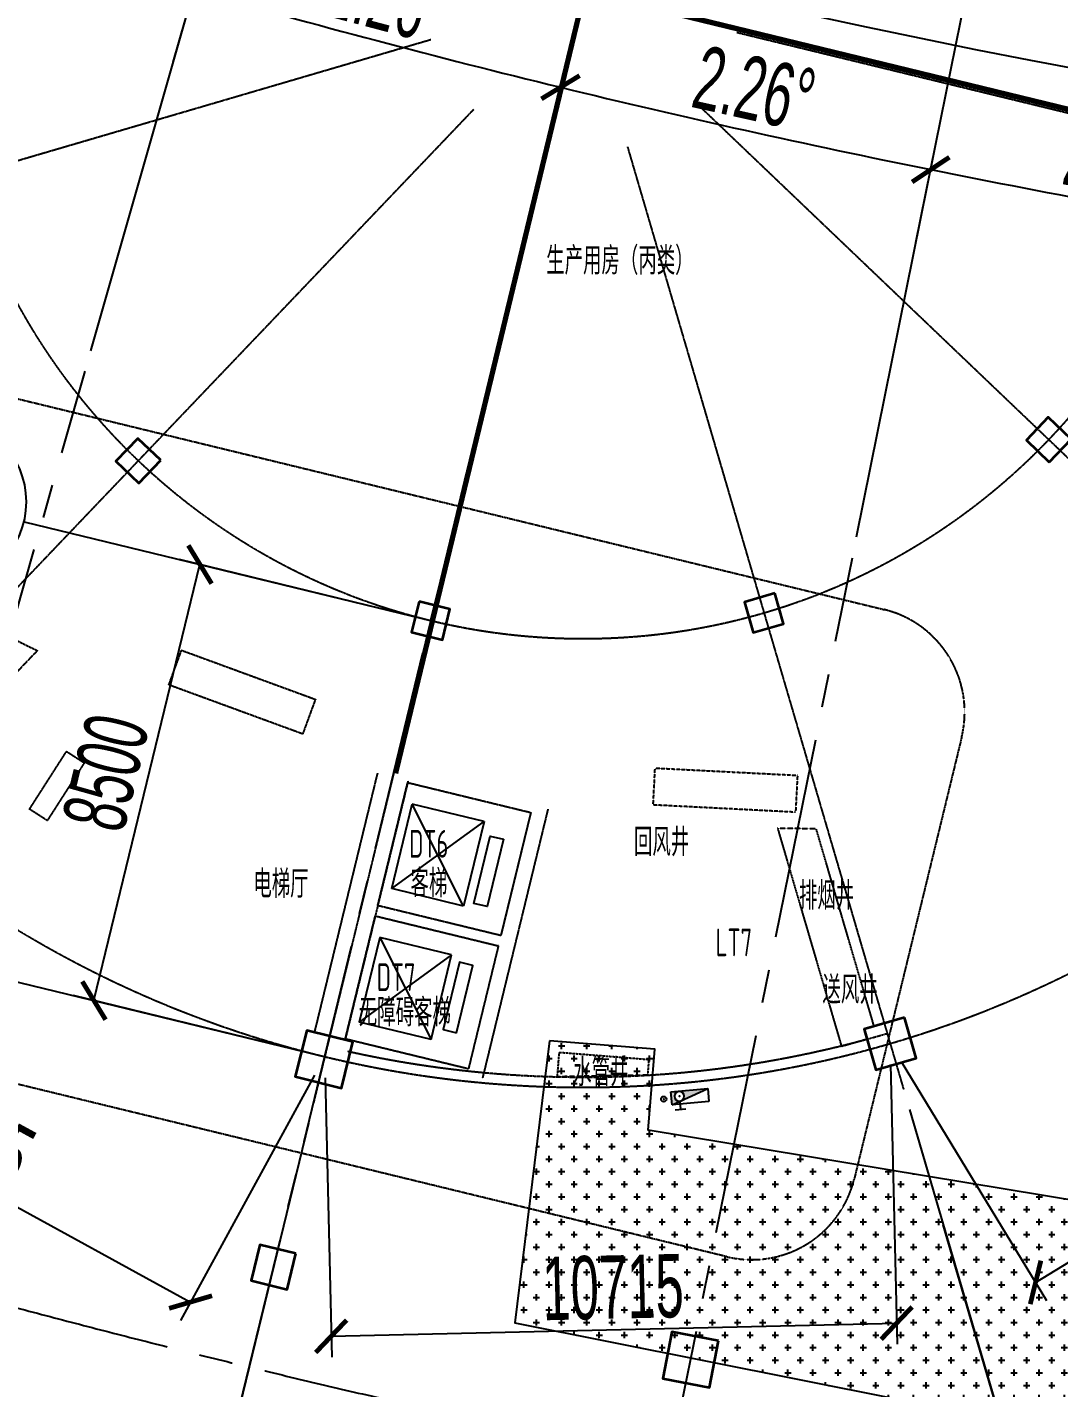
# Model space of a CAD drawing. Extents: x -668578 to 2331563, y -1202445 to 1620273.
# Drawn here: x 267923 to 287466, y 88609 to 114382 of the extents above; entities that cross this region are included whole.
import ezdxf
from ezdxf.enums import TextEntityAlignment as Align

# ---------------------------------------------------------------- set-up
doc = ezdxf.new("R2010")
doc.units = 0
for name, pattern in [('CENTER2', [28.575, 19.05, -3.175, 3.175, -3.175]), ('DASH', [0.35, 0.25, -0.1]), ('DOT2', [0.125, 0, -0.125]), ('DOTE', [2.42, 2, -0.2, 0.02, -0.2]), ('HIDDEN', [9.525, 6.35, -3.175])]:
    doc.linetypes.add(name, pattern=pattern)
doc.layers.get('0').update_dxf_attribs({"color": 8})
doc.layers.get('Defpoints').update_dxf_attribs({"color": 8})
for name, color, linetype in [('#标注', 8, 'Continuous'), ('#轴线', 8, 'CENTER2'), ('A-AL', 8, 'Continuous'), ('A-BEAM-PLAN-C', 8, 'Continuous'), ('A-DIMS-150', 8, 'Continuous'), ('A-DOOR-HEAD', 8, 'HIDDEN'), ('A-EVTR', 8, 'Continuous'), ('A-FLOR-OTLN', 8, 'DOT2'), ('A-GLASS', 8, 'Continuous'), ('C-AXIS', 8, 'DOTE'), ('G-EVAC', 8, 'Continuous'), ('G-PATT', 8, 'Continuous'), ('WINDOW', 8, 'Continuous'), ('外轮廓', 8, 'Continuous'), ('建-文字', 8, 'Continuous'), ('暖-消防-挡烟垂壁', 8, 'Continuous'), ('水-消防-消火栓', 8, 'Continuous'), ('水-消防-消火栓-标识', 8, 'Continuous')]:
    doc.layers.add(name, color=color, linetype=linetype)
doc.layers.add('水-修改20240624', color=8, linetype='Continuous', plot=False)
doc.layers.add('砼柱', color=8, linetype='Continuous', lineweight=35)
doc.styles.add('JHZX', font='jrs.shx', dxfattribs={"width": 0.6, "bigfont": 'jhz.shx'})
doc.styles.add('XD2008', font='xd-hzs.shx', dxfattribs={"width": 0.7, "bigfont": 'xd-hztxt.shx'})
doc.dimstyles.new('JZBZ-400', dxfattribs={"dimscale": 400, "dimtxt": 3, "dimasz": 1.5, "dimexe": 1, "dimexo": 1, "dimgap": 0.5, "dimtad": 1, "dimdec": 0, "dimdsep": 46, "dimtxsty": 'JHZX', "dimblk1": 'ARCHTICK', "dimblk2": 'ARCHTICK', "dimsah": 1, "dimcen": 0, "dimclrd": 1, "dimclre": 1, "dimclrt": 2, "dimazin": 2, "dimtfac": 1, "dimtdec": 0, "dimtix": 1, "dimtmove": 0, "dimatfit": 3, "dimfxl": 0, "dimtolj": 1, "dimlwd": -1, "dimlwe": -1, "dimarcsym": 0})

# ---------------------------------------------------------------- blocks, each defined once
blk = doc.blocks.new('_ARCHTICK')
at = {"color": 0, "linetype": 'ByBlock', "const_width": 0.15}
blk.add_lwpolyline([(-0.5, -0.5), (0.5, 0.5)], dxfattribs=at)
blk = doc.blocks.new('*D2918')
at = {"layer": '#标注', "ltscale": 300, "transparency": 16777216}
for p, q in [((52517, 44290), (60086, 50671)), ((174425, -21557), (175612, -11729))]:
    blk.add_line(p, q, dxfattribs=at)
blk.add_arc((197092, 166179), 179600, 220.13382, 263.11563, dxfattribs=at)
at = {"layer": 'Defpoints', "color": 0, "ltscale": 300, "transparency": 16777216}
for p in [(197092, 166179), (52212, 44032), (92699, 20035), (174378, -21955)]:
    blk.add_point(p, dxfattribs=at)
at = {"layer": '#标注', "ltscale": 300, "transparency": 16777216, "xscale": 600, "yscale": 600, "zscale": 600}
for p, rotation in [((59781, 50414), 130.1338192809486), ((175564, -12126), 353.1156299250185)]:
    blk.add_blockref('_ARCHTICK', p, dxfattribs=dict(at, rotation=rotation))
at = {"layer": '#标注', "ltscale": 300, "transparency": 16777216, "insert": (112118, 8861), "char_height": 1200, "attachment_point": 5, "rotation": 331.6247, "style": 'JHZX'}
blk.add_mtext('\\A1;42.98°', dxfattribs=at)
blk = doc.blocks.new('*D2934')
at = {"layer": '#标注', "ltscale": 300, "transparency": 16777216}
for p, q in [((138044, -13465), (140386, -6340)), ((145181, -15656), (147240, -8444))]:
    blk.add_line(p, q, dxfattribs=at)
blk.add_arc((197092, 166179), 182000, 251.80463, 254.06683, dxfattribs=at)
at = {"layer": 'Defpoints', "color": 0, "ltscale": 300, "transparency": 16777216}
for p in [(197092, 166179), (142542, -7453), (137919, -13845), (145071, -16041)]:
    blk.add_point(p, dxfattribs=at)
at = {"layer": '#标注', "ltscale": 300, "transparency": 16777216, "xscale": 600, "yscale": 600, "zscale": 600}
for p, rotation in [((140261, -6720), 161.8046268610923), ((147130, -8829), 344.0668271582924)]:
    blk.add_blockref('_ARCHTICK', p, dxfattribs=dict(at, rotation=rotation))
at = {"layer": '#标注', "ltscale": 300, "transparency": 16777216, "insert": (143920, -7044), "char_height": 1200, "attachment_point": 5, "rotation": 342.9357, "style": 'JHZX'}
blk.add_mtext('\\A1;2.26°', dxfattribs=at)
blk = doc.blocks.new('*D2935')
at = {"layer": '#标注', "ltscale": 300, "transparency": 16777216}
for p, q in [((145181, -15656), (147240, -8444)), ((152399, -17563), (154172, -10276))]:
    blk.add_line(p, q, dxfattribs=at)
blk.add_arc((197092, 166179), 182000, 254.06683, 256.32903, dxfattribs=at)
at = {"layer": 'Defpoints', "color": 0, "ltscale": 300, "transparency": 16777216}
for p in [(197092, 166179), (149438, -9471), (145071, -16041), (152305, -17952)]:
    blk.add_point(p, dxfattribs=at)
at = {"layer": '#标注', "ltscale": 300, "transparency": 16777216, "xscale": 600, "yscale": 600, "zscale": 600}
for p, rotation in [((147130, -8829), 164.0668271582906), ((154077, -10665), 346.3290280231375)]:
    blk.add_blockref('_ARCHTICK', p, dxfattribs=dict(at, rotation=rotation))
at = {"layer": '#标注', "ltscale": 300, "transparency": 16777216, "insert": (150799, -9008), "char_height": 1200, "attachment_point": 5, "rotation": 345.1979, "style": 'JHZX'}
blk.add_mtext('\\A1;2.26°', dxfattribs=at)
blk = doc.blocks.new('*D2936')
at = {"layer": '#标注', "ltscale": 300, "transparency": 16777216}
for p, q in [((152399, -17563), (154172, -10276)), ((159687, -19184), (161170, -11833))]:
    blk.add_line(p, q, dxfattribs=at)
blk.add_arc((197092, 166179), 182000, 256.32903, 258.59123, dxfattribs=at)
at = {"layer": 'Defpoints', "color": 0, "ltscale": 300, "transparency": 16777216}
for p in [(197092, 166179), (156408, -11215), (152305, -17952), (159608, -19576)]:
    blk.add_point(p, dxfattribs=at)
at = {"layer": '#标注', "ltscale": 300, "transparency": 16777216, "xscale": 600, "yscale": 600, "zscale": 600}
for p, rotation in [((154077, -10665), 166.329028023139), ((161091, -12225), 348.5912288879856)]:
    blk.add_blockref('_ARCHTICK', p, dxfattribs=dict(at, rotation=rotation))
at = {"layer": '#标注', "ltscale": 300, "transparency": 16777216, "insert": (157750, -10698), "char_height": 1200, "attachment_point": 5, "rotation": 347.4601, "style": 'JHZX'}
blk.add_mtext('\\A1;2.26°', dxfattribs=at)
blk = doc.blocks.new('*D2937')
at = {"layer": '#标注', "ltscale": 300, "transparency": 16777216}
for p, q in [((159687, -19184), (161170, -11833)), ((167033, -20516), (168225, -13112))]:
    blk.add_line(p, q, dxfattribs=at)
blk.add_arc((197092, 166179), 182000, 258.59123, 260.85343, dxfattribs=at)
at = {"layer": 'Defpoints', "color": 0, "ltscale": 300, "transparency": 16777216}
for p in [(197092, 166179), (163442, -12683), (159608, -19576), (166969, -20911)]:
    blk.add_point(p, dxfattribs=at)
at = {"layer": '#标注', "ltscale": 300, "transparency": 16777216, "xscale": 600, "yscale": 600, "zscale": 600}
for p, rotation in [((161091, -12225), 168.5912288879845), ((168161, -13507), 350.8534291851971)]:
    blk.add_blockref('_ARCHTICK', p, dxfattribs=dict(at, rotation=rotation))
at = {"layer": '#标注', "ltscale": 300, "transparency": 16777216, "insert": (164763, -12113), "char_height": 1200, "attachment_point": 5, "rotation": 349.7223, "style": 'JHZX'}
blk.add_mtext('\\A1;2.26°', dxfattribs=at)
blk = doc.blocks.new('*D2939')
at = {"layer": '#标注', "ltscale": 300, "transparency": 16777216}
for p, q in [((-1773, -1481), (-9342, -7863)), ((165914, -92056), (164727, -101884))]:
    blk.add_line(p, q, dxfattribs=at)
blk.add_arc((197092, 166179), 269610, 220.13382, 263.11563, dxfattribs=at)
at = {"layer": 'Defpoints', "color": 0, "ltscale": 300, "transparency": 16777216}
for p in [(197092, 166179), (-1467, -1224), (40380, -53208), (165962, -91659)]:
    blk.add_point(p, dxfattribs=at)
at = {"layer": '#标注', "ltscale": 300, "transparency": 16777216, "xscale": 600, "yscale": 600, "zscale": 600}
for p, rotation in [((-9036, -7605), 130.1338192809485), ((164775, -101487), 353.1156299250187)]:
    blk.add_blockref('_ARCHTICK', p, dxfattribs=dict(at, rotation=rotation))
at = {"layer": '#标注', "ltscale": 300, "transparency": 16777216, "insert": (69342, -70334), "char_height": 1200, "attachment_point": 5, "rotation": 331.6247, "style": 'JHZX'}
blk.add_mtext('\\A1;42.98°', dxfattribs=at)
blk = doc.blocks.new('*U2924')
at = {"linetype": 'ByBlock'}
blk.add_line((0, -20), (0, 0), dxfattribs=at)
blk.add_circle((0, -24), 4, dxfattribs=at)
at = {"color": 253, "linetype": 'ByBlock', "style": 'JHZX', "width": 0.75}
blk.add_attdef('AXES', text='', height=4, dxfattribs=at).set_placement((0, -24), align=Align.MIDDLE_CENTER)
blk = doc.blocks.new('*U2976')
at = {"linetype": 'ByBlock'}
blk.add_line((20, 0), (0, 0), dxfattribs=at)
blk.add_circle((24, 0), 4, dxfattribs=at)
at = {"color": 253, "linetype": 'ByBlock', "style": 'JHZX', "width": 0.75}
blk.add_attdef('AXES', text='', height=4, dxfattribs=at).set_placement((24, 0), align=Align.MIDDLE_CENTER)
blk = doc.blocks.new('*D2977')
at = {"layer": '#标注', "ltscale": 300, "transparency": 16777216}
for p, q in [((160688, -30028), (162797, -37226)), ((149303, -30292), (147530, -37580))]:
    blk.add_line(p, q, dxfattribs=at)
blk.add_arc((154503, -8916), 29100, 256.329, 286.329, dxfattribs=at)
at = {"layer": 'Defpoints', "color": 0, "ltscale": 300, "transparency": 16777216}
for p in [(154503, -8916), (160576, -29644), (149398, -29904), (152639, -37956)]:
    blk.add_point(p, dxfattribs=at)
at = {"layer": '#标注', "ltscale": 300, "transparency": 16777216, "xscale": 600, "yscale": 600, "zscale": 600}
for p, rotation in [((162684, -36842), 16.32902802312792), ((147625, -37191), 166.3290280231299)]:
    blk.add_blockref('_ARCHTICK', p, dxfattribs=dict(at, rotation=rotation))
at = {"layer": '#标注', "ltscale": 300, "transparency": 16777216, "insert": (155159, -37208), "char_height": 1200, "attachment_point": 5, "rotation": 1.329, "style": 'JHZX'}
blk.add_mtext('\\A1;30°', dxfattribs=at)
blk = doc.blocks.new('*D2978')
at = {"layer": '#标注', "ltscale": 300, "transparency": 16777216}
for p, q in [((170416, -24107), (175840, -29286)), ((160688, -30028), (162797, -37226))]:
    blk.add_line(p, q, dxfattribs=at)
blk.add_arc((154503, -8916), 29100, 286.329, 316.329, dxfattribs=at)
at = {"layer": 'Defpoints', "color": 0, "ltscale": 300, "transparency": 16777216}
for p in [(154503, -8916), (170126, -23831), (160576, -29644), (167409, -34997)]:
    blk.add_point(p, dxfattribs=at)
at = {"layer": '#标注', "ltscale": 300, "transparency": 16777216, "xscale": 600, "yscale": 600, "zscale": 600}
for p, rotation in [((175551, -29010), 46.32902802312653), ((162684, -36842), 196.3290280231278)]:
    blk.add_blockref('_ARCHTICK', p, dxfattribs=dict(at, rotation=rotation))
at = {"layer": '#标注', "ltscale": 300, "transparency": 16777216, "insert": (169217, -33089), "char_height": 1200, "attachment_point": 5, "rotation": 31.329, "style": 'JHZX'}
blk.add_mtext('\\A1;30°', dxfattribs=at)
blk = doc.blocks.new('*D2942')
at = {"layer": '#标注', "ltscale": 300, "transparency": 16777216}
for p, q in [((175879, -14115), (183167, -15888)), ((170416, -24107), (175840, -29286))]:
    blk.add_line(p, q, dxfattribs=at)
blk.add_arc((154503, -8916), 29100, 316.329, 346.329, dxfattribs=at)
at = {"layer": 'Defpoints', "color": 0, "ltscale": 300, "transparency": 16777216}
for p in [(154503, -8916), (175491, -14021), (170126, -23831), (178721, -25049)]:
    blk.add_point(p, dxfattribs=at)
at = {"layer": '#标注', "ltscale": 300, "transparency": 16777216, "xscale": 600, "yscale": 600, "zscale": 600}
for p, rotation in [((182778, -15793), 76.3290280231253), ((175551, -29010), 226.3290280231266)]:
    blk.add_blockref('_ARCHTICK', p, dxfattribs=dict(at, rotation=rotation))
at = {"layer": '#标注', "ltscale": 300, "transparency": 16777216, "insert": (179333, -22493), "char_height": 1200, "attachment_point": 5, "rotation": 61.329, "style": 'JHZX'}
blk.add_mtext('\\A1;30°', dxfattribs=at)
blk = doc.blocks.new('*D2943')
at = {"layer": '#标注', "ltscale": 300, "transparency": 16777216}
for p, q in [((175615, -2730), (182813, -622)), ((175879, -14115), (183167, -15888))]:
    blk.add_line(p, q, dxfattribs=at)
blk.add_arc((154503, -8916), 29100, 346.329, 16.329, dxfattribs=at)
at = {"layer": 'Defpoints', "color": 0, "ltscale": 300, "transparency": 16777216}
for p in [(175231, -2843), (154503, -8916), (183543, -10779), (175491, -14021)]:
    blk.add_point(p, dxfattribs=at)
at = {"layer": '#标注', "ltscale": 300, "transparency": 16777216, "xscale": 600, "yscale": 600, "zscale": 600}
for p, rotation in [((182429, -734), 106.3290280231238), ((182778, -15793), 256.3290280231252)]:
    blk.add_blockref('_ARCHTICK', p, dxfattribs=dict(at, rotation=rotation))
at = {"layer": '#标注', "ltscale": 300, "transparency": 16777216, "insert": (184395, -8222), "char_height": 1200, "attachment_point": 5, "rotation": 271.329, "style": 'JHZX'}
blk.add_mtext('\\A1;30°', dxfattribs=at)
blk = doc.blocks.new('*D2949')
at = {"layer": '#标注', "ltscale": 300, "transparency": 16777216}
for p, q in [((133126, -3716), (125838, -1943)), ((133390, -15101), (126193, -17210))]:
    blk.add_line(p, q, dxfattribs=at)
blk.add_arc((154503, -8916), 29100, 166.329, 196.329, dxfattribs=at)
at = {"layer": 'Defpoints', "color": 0, "ltscale": 300, "transparency": 16777216}
for p in [(133515, -3810), (125462, -7052), (154503, -8916), (133774, -14988)]:
    blk.add_point(p, dxfattribs=at)
at = {"layer": '#标注', "ltscale": 300, "transparency": 16777216, "xscale": 600, "yscale": 600, "zscale": 600}
for p, rotation in [((126227, -2038), 76.32902802312397), ((126576, -17097), 286.3290280231245)]:
    blk.add_blockref('_ARCHTICK', p, dxfattribs=dict(at, rotation=rotation))
at = {"layer": '#标注', "ltscale": 300, "transparency": 16777216, "insert": (126210, -9572), "char_height": 1200, "attachment_point": 5, "rotation": 271.329, "style": 'JHZX'}
blk.add_mtext('\\A1;30°', dxfattribs=at)
blk = doc.blocks.new('*D2950')
at = {"layer": '#标注', "ltscale": 300, "transparency": 16777216}
for p, q in [((133390, -15101), (126193, -17210)), ((139311, -24829), (134132, -30253))]:
    blk.add_line(p, q, dxfattribs=at)
blk.add_arc((154503, -8916), 29100, 196.329, 226.329, dxfattribs=at)
at = {"layer": 'Defpoints', "color": 0, "ltscale": 300, "transparency": 16777216}
for p in [(154503, -8916), (133774, -14988), (128421, -21822), (139587, -24539)]:
    blk.add_point(p, dxfattribs=at)
at = {"layer": '#标注', "ltscale": 300, "transparency": 16777216, "xscale": 600, "yscale": 600, "zscale": 600}
for p, rotation in [((126576, -17097), 106.3290280231245), ((134409, -29964), 316.3290280231343)]:
    blk.add_blockref('_ARCHTICK', p, dxfattribs=dict(at, rotation=rotation))
at = {"layer": '#标注', "ltscale": 300, "transparency": 16777216, "insert": (130329, -23630), "char_height": 1200, "attachment_point": 5, "rotation": 301.329, "style": 'JHZX'}
blk.add_mtext('\\A1;30°', dxfattribs=at)
blk = doc.blocks.new('*D2985')
at = {"layer": '#标注', "ltscale": 300, "transparency": 16777216}
for p, q in [((160332, -29180), (160455, -34476)), ((149620, -29429), (149742, -34724)), ((149733, -34325), (160445, -34076))]:
    blk.add_line(p, q, dxfattribs=at)
at = {"layer": 'Defpoints', "color": 0, "ltscale": 300, "transparency": 16777216}
for p in [(160322, -28781), (149610, -29029), (160445, -34076)]:
    blk.add_point(p, dxfattribs=at)
at = {"layer": '#标注', "ltscale": 300, "transparency": 16777216, "xscale": 600, "yscale": 600, "zscale": 600}
for p, rotation in [((160445, -34076), 1.329028023136696), ((149733, -34325), 181.3290280231367)]:
    blk.add_blockref('_ARCHTICK', p, dxfattribs=dict(at, rotation=rotation))
at = {"layer": '#标注', "ltscale": 300, "transparency": 16777216, "insert": (155071, -33401), "char_height": 1200, "attachment_point": 5, "rotation": 1.329, "style": 'JHZX'}
blk.add_mtext('\\A1;10715', dxfattribs=at)
blk = doc.blocks.new('*D2986')
at = {"layer": '#标注', "ltscale": 300, "transparency": 16777216}
for p, q in [((140017, -24239), (137476, -28887)), ((137668, -28536), (147069, -33677)), ((149418, -29380), (146877, -34027))]:
    blk.add_line(p, q, dxfattribs=at)
at = {"layer": 'Defpoints', "color": 0, "ltscale": 300, "transparency": 16777216}
for p in [(140209, -23888), (149610, -29029), (147069, -33677)]:
    blk.add_point(p, dxfattribs=at)
at = {"layer": '#标注', "ltscale": 300, "transparency": 16777216, "xscale": 600, "yscale": 600, "zscale": 600}
for p, rotation in [((137668, -28536), 151.3290179572674), ((147069, -33677), 331.3290179572674)]:
    blk.add_blockref('_ARCHTICK', p, dxfattribs=dict(at, rotation=rotation))
at = {"layer": '#标注', "ltscale": 300, "transparency": 16777216, "insert": (142752, -30404), "char_height": 1200, "attachment_point": 5, "rotation": 331.329, "style": 'JHZX'}
blk.add_mtext('\\A1;10715', dxfattribs=at)
blk = doc.blocks.new('*D2989')
at = {"layer": '#标注', "ltscale": 300, "transparency": 16777216}
for p, q in [((169683, -23551), (172437, -28076)), ((163077, -33305), (172229, -27734)), ((160530, -29122), (163285, -33647))]:
    blk.add_line(p, q, dxfattribs=at)
at = {"layer": 'Defpoints', "color": 0, "ltscale": 300, "transparency": 16777216}
for p in [(169475, -23209), (172229, -27734), (160322, -28781)]:
    blk.add_point(p, dxfattribs=at)
at = {"layer": '#标注', "ltscale": 300, "transparency": 16777216, "xscale": 600, "yscale": 600, "zscale": 600}
for p, rotation in [((172229, -27734), 31.32902802313587), ((163077, -33305), 211.3290280231358)]:
    blk.add_blockref('_ARCHTICK', p, dxfattribs=dict(at, rotation=rotation))
at = {"layer": '#标注', "ltscale": 300, "transparency": 16777216, "insert": (167237, -29836), "char_height": 1200, "attachment_point": 5, "rotation": 31.329, "style": 'JHZX'}
blk.add_mtext('\\A1;10715', dxfattribs=at)
blk = doc.blocks.new('*D2990')
at = {"layer": '#标注', "ltscale": 300, "transparency": 16777216}
for p, q in [((139311, -24829), (134132, -30253)), ((149303, -30292), (147530, -37580))]:
    blk.add_line(p, q, dxfattribs=at)
blk.add_arc((154503, -8916), 29100, 226.329, 256.329, dxfattribs=at)
at = {"layer": 'Defpoints', "color": 0, "ltscale": 300, "transparency": 16777216}
for p in [(154503, -8916), (139587, -24539), (149398, -29904), (138369, -33134)]:
    blk.add_point(p, dxfattribs=at)
at = {"layer": '#标注', "ltscale": 300, "transparency": 16777216, "xscale": 600, "yscale": 600, "zscale": 600}
for p, rotation in [((134409, -29964), 136.3290280231214), ((147625, -37191), 346.3290280231255)]:
    blk.add_blockref('_ARCHTICK', p, dxfattribs=dict(at, rotation=rotation))
at = {"layer": '#标注', "ltscale": 300, "transparency": 16777216, "insert": (140925, -33746), "char_height": 1200, "attachment_point": 5, "rotation": 331.329, "style": 'JHZX'}
blk.add_mtext('\\A1;30°', dxfattribs=at)
blk = doc.blocks.new('*D2991')
at = {"layer": '#标注', "ltscale": 300, "transparency": 16777216}
for p, q in [((145238, -27966), (147247, -19706)), ((151231, -20675), (146858, -19612)), ((149222, -28935), (144849, -27871))]:
    blk.add_line(p, q, dxfattribs=at)
at = {"layer": 'Defpoints', "color": 0, "ltscale": 300, "transparency": 16777216}
for p in [(147247, -19706), (151619, -20770), (149610, -29029)]:
    blk.add_point(p, dxfattribs=at)
at = {"layer": '#标注', "ltscale": 300, "transparency": 16777216, "xscale": 600, "yscale": 600, "zscale": 600}
for p, rotation in [((147247, -19706), 76.32902802329342), ((145238, -27966), 256.3290280232934)]:
    blk.add_blockref('_ARCHTICK', p, dxfattribs=dict(at, rotation=rotation))
at = {"layer": '#标注', "ltscale": 300, "transparency": 16777216, "insert": (145465, -23647), "char_height": 1200, "attachment_point": 5, "rotation": 76.329, "style": 'JHZX'}
blk.add_mtext('\\A1;8500', dxfattribs=at)
blk = doc.blocks.new('A$C3A516E1D')
at = {"layer": '砼柱', "lineweight": 35}
for points in [[(38345, 20080), (38760, 20514), (38326, 20928), (37911, 20494)], [(21511, 20114), (21077, 20528), (20663, 20094), (21097, 19680)], [(33145, 17593), (32569, 17424), (32738, 16848), (33313, 17017)], [(26407, 17437), (26265, 16854), (26848, 16712), (26990, 17295)], [(35605, 9558), (34836, 9338), (35057, 8569), (35826, 8789)], [(25152, 9094), (24279, 9312), (24061, 8439), (24934, 8221)], [(24072, 5089), (23392, 5254), (23227, 4574), (23907, 4408)], [(32078, 3430), (31194, 3602), (31022, 2718), (31906, 2546)]]:
    blk.add_lwpolyline(points, close=True, dxfattribs=at)
blk = doc.blocks.new('A$C489F191C')
at = {"layer": '暖-消防-挡烟垂壁', "color": 3, "linetype": 'DASH', "const_width": 100}
for points in [[(162112, 67213), (158532, 52405)], [(162112, 67213), (184809, 61692)]]:
    blk.add_lwpolyline(points, dxfattribs=at)
blk = doc.blocks.new('A$C2C9543EE')
at = {"layer": 'A-DIMS-150'}
h = blk.add_hatch(dxfattribs=at)
h.set_pattern_fill('CROSS', color=8, scale=150)
h.set_pattern_definition([(0, (-1641300.24, -145898.36), (238.125, 238.125), [119.0625, -357.1875]), (90, (-1641240.7, -145957.89), (-238.125, 238.125), [119.0625, -357.1875])])
h.paths.add_polyline_path([(84106, 58031), (83444, 52693), (94281, 50530), (102754, 49419), (103245, 53489), (85971, 56343), (86100, 57872)])
h.paths.add_polyline_path([(102753, 49419), (103772, 57858), (105511, 57655), (104492, 49216)])
at = {"layer": '水-修改20240624'}
blk.add_lwpolyline([(84106, 58031), (83444, 52693), (94281, 50530), (102754, 49419), (103245, 53489), (85971, 56343), (86100, 57872)], close=True, dxfattribs=at)
blk = doc.blocks.new('消火栓箱-111')
blk.add_hatch(color=256).paths.add_polyline_path([(-200, -54), (-200, -60, -0.414214), (-110, -150, -1), (-290, -150, -0.414214), (-200, -60), (-200, -54), (-350, 0), (-350, -250), (350, -250)])
for p, q in [((350, 0), (-350, 0)), ((-350, 0), (350, -250)), ((-350, 0), (-350, -250)), ((-300, 100), (-100, 100)), ((-200, -60), (-200, 100)), ((350, -250), (350, 0)), ((-350, -250), (350, -250))]:
    blk.add_line(p, q)
blk.add_circle((-200, -150), 90)
blk.add_point((-200, -150))
at = {"layer": '水-消防-消火栓'}
blk.add_arc((-350, 0), 700, 359.9687, 0, dxfattribs=at)
blk = doc.blocks.new('立管-R75-1')
at = {"linetype": 'Continuous'}
blk.add_circle((0, 0), 75, dxfattribs=at)
blk.add_point((0, 0), dxfattribs=at)
blk = doc.blocks.new('DSGDFG')
at = {"layer": '#标注', "ltscale": 300}
blk.add_arc((197092.2, 166179.2), 257800, 220.136073, 263.11563, dxfattribs=at)
at = {"layer": '#轴线', "ltscale": 200}
for p, q in [((125802.1, -83537.5), (145071.4, -16040.7)), ((135712.6, -86165.5), (152304.6, -17952.1)), ((145722.9, -88382.9), (159607.6, -19576.5))]:
    blk.add_line(p, q, dxfattribs=at)
for radius in [206950, 212800, 220600, 228400, 236200, 244000, 251800, 257800]:
    blk.add_arc((197092.2, 166179.2), radius, 218.438892, 265.140584, dxfattribs=at)
at = {"layer": 'C-AXIS', "ltscale": 2}
for p, q in [((133773.9, -14988.5), (151623.6, -9759)), ((157417.6, -9624.6), (175490.7, -14020.6)), ((156672.6, -10987.1), (170126.3, -23830.7)), ((152431.1, -11085.5), (139587.5, -24539.2)), ((155346.1, -11794.5), (160575.5, -29644.3)), ((151666.5, -20575.6), (149397.5, -29903.6))]:
    blk.add_line(p, q, dxfattribs=at)
for radius in [20700, 12200]:
    blk.add_circle((154502.6, -8915.6), radius, dxfattribs=at)
at = {"layer": '#标注', "linetype": 'ByBlock'}
ref = blk.add_blockref('*U2924', (146735.9, -10189.5), dxfattribs=dict(at, xscale=-400.0000000000001, yscale=400.0000000000001, rotation=164.0650386191889))
ref.add_attrib('AXES', 'S16', dxfattribs={"layer": '0', "color": 253, "linetype": 'ByBlock', "height": 1600, "rotation": 344.06504, "style": 'JHZX', "width": 0.75}).set_placement((149371.5, -958.4), align=Align.MIDDLE_CENTER)
ref = blk.add_blockref('*U2924', (153736.5, -12039.7), dxfattribs=dict(at, xscale=-400.0000000000009, yscale=400.0000000000009, rotation=166.327120549213))
ref.add_attrib('AXES', 'S17', dxfattribs={"layer": '0', "color": 253, "linetype": 'ByBlock', "height": 1600, "rotation": 346.32712, "style": 'JHZX', "width": 0.75}).set_placement((156005.7, -2711.7), align=Align.MIDDLE_CENTER)
ref = blk.add_blockref('*U2924', (160804.6, -13612.1), dxfattribs=dict(at, xscale=-400.0000000000001, yscale=400.0000000000001, rotation=168.5892024792371))
ref.add_attrib('AXES', 'S18', dxfattribs={"layer": '0', "color": 253, "linetype": 'ByBlock', "height": 1600, "rotation": 348.5892, "style": 'JHZX', "width": 0.75}).set_placement((162703.9, -4201.8), align=Align.MIDDLE_CENTER)
at = {"layer": '#标注'}
ref = blk.add_blockref('*U2976', (151687.2, -20786.4), dxfattribs=dict(at, xscale=-399.9999999999999, yscale=399.9999999999999, rotation=346.3290280223358))
ref.add_attrib('AXES', 'B', dxfattribs={"layer": '0', "color": 253, "linetype": 'ByBlock', "height": 1600, "rotation": 346.32903, "style": 'JHZX', "width": 0.75}).set_placement((142359.1, -18517.5), align=Align.MIDDLE_CENTER)
ref = blk.add_blockref('*U2976', (149678.2, -29045.6), dxfattribs=dict(at, xscale=-399.9999999999999, yscale=399.9999999999999, rotation=346.3290280223358))
ref.add_attrib('AXES', 'A', dxfattribs={"layer": '0', "color": 253, "linetype": 'ByBlock', "height": 1600, "rotation": 346.32903, "style": 'JHZX', "width": 0.75}).set_placement((140350.2, -26776.7), align=Align.MIDDLE_CENTER)
at = {"layer": '#标注', "linetype": 'ByBlock', "xscale": 400, "yscale": 400}
for p, rotation, values in [((161327.8, -32212), 16.32880782961037, {'AXES': '2'}), ((148765.2, -32503.5), 346.3288078296102, {'AXES': '1'})]:
    blk.add_blockref('*U2924', p, dxfattribs=dict(at, rotation=rotation)).add_auto_attribs(values)
at = {"layer": '#标注', "ltscale": 300}
for base, center, p1, p2, picture, middle in [((40379.7, -53208.3), (197092.1, 166179.2), (-1467, -1223.5), (165961.7, -91658.5), '*D2939', (69341.6, -70334.5)), ((92698.6, 20034.9), (197092.1, 166179.2), (52211.6, 44032.2), (174377.5, -21954.5), '*D2918', (112118.4, 8861.3)), ((142541.5, -7453.3), (197092.1, 166179.2), (137919.2, -13845.3), (145071.4, -16040.7), '*D2934', (143920, -7043.7)), ((149437.8, -9471.2), (197092.1, 166179.2), (145071.4, -16040.7), (152304.6, -17952.1), '*D2935', (150799, -9007.5)), ((156408.3, -11215.4), (197092.1, 166179.2), (152304.6, -17952.1), (159607.6, -19576.5), '*D2936', (157750.2, -10698.3)), ((163442.2, -12683), (197092.1, 166179.2), (159607.6, -19576.5), (166969.1, -20911.3), '*D2937', (164762.7, -12113.4)), ((183542.9, -10778.7), (154502.6, -8915.6), (175490.7, -14020.6), (175231.3, -2842.7), '*D2943', (184394.6, -8222.1)), ((125462.3, -7052.4), (154502.6, -8915.6), (133514.6, -3810.5), (133773.9, -14988.5), '*D2949', (126210.2, -9571.9)), ((128421.4, -21822.1), (154502.6, -8915.6), (133773.9, -14988.5), (139587.5, -24539.2), '*D2950', (130328.9, -23630.2)), ((138368.9, -33133.6), (154502.6, -8915.6), (139587.5, -24539.2), (149397.5, -29903.6), '*D2990', (140924.9, -33745.7)), ((152639.4, -37955.9), (154502.6, -8915.6), (149397.5, -29903.6), (160575.5, -29644.3), '*D2977', (155159, -37207.9)), ((167409.2, -34996.8), (154502.6, -8915.6), (160575.5, -29644.3), (170126.3, -23830.7), '*D2978', (169217.3, -33089.3)), ((178720.7, -25049.3), (154502.6, -8915.6), (170126.3, -23830.7), (175490.7, -14020.6), '*D2942', (179332.7, -22493.3))]:
    dim = blk.add_angular_dim_3p(base=base, center=center, p1=p1, p2=p2, dimstyle='JZBZ-400', override={"dimclrd": 256, "dimclre": 256, "dimclrt": 256}, dxfattribs=at)
    dim.commit()
    dim.dimension.update_dxf_attribs({"geometry": picture, "text_midpoint": middle})
for p1, p2, distance, picture, middle in [((149610.3, -29029.1), (151619.2, -20769.9), 4500, '*D2991', (145464.9, -23646.9)), ((160322.5, -28780.6), (169475.3, -23209.2), -5296.9, '*D2989', (167237.1, -29836.1)), ((140208.9, -23888.2), (149610.3, -29029.1), -5296.9, '*D2986', (142752.1, -30404.2)), ((149610.3, -29029.1), (160322.5, -28780.6), -5296.9, '*D2985', (155070.7, -33400.5))]:
    dim = blk.add_aligned_dim(p1=p1, p2=p2, distance=distance, dimstyle='JZBZ-400', override={"dimclrd": 256, "dimclre": 256, "dimclrt": 256}, dxfattribs=at)
    dim.commit()
    dim.dimension.update_dxf_attribs({"geometry": picture, "text_midpoint": middle})

msp = doc.modelspace()

# ---------------------------------------------------------------- linework, layer by layer
at = {"layer": 'A-BEAM-PLAN-C', "linetype": 'DASH'}
for points in [[(267362, 102943.6), (268114.4, 102573.2), (265112, 99428.2), (264588.9, 99892.2), (264720.2, 100034.8), (264649.9, 100102.7)], [(270847, 102580.2), (273382, 101650.8), (273141.1, 100993.6), (270606.1, 101922.9)], [(268667.8, 100664), (269004.5, 100448), (268302.8, 99353.7), (267966.1, 99569.6)], [(279818.1, 100348.6), (282514.5, 100211), (282478.9, 99511.9), (279782.4, 99649.5)], [(283348.3, 95079.1), (283830, 95216.2), (283777.3, 95401.4), (283966.7, 95458.1), (282871.6, 99195.8), (282139, 99207)], [(277967.1, 94500.1), (278004.2, 94963.9), (279698.8, 94828.6), (279674.9, 94529.6)]]:
    msp.add_lwpolyline(points, close=True, dxfattribs=at)
at = {"layer": 'A-DOOR-HEAD', "ltscale": 0.05}
for p, q in [((274556.1, 100248.6), (273362.2, 95340.5)), ((277787.2, 99569.9), (276549.7, 94482.4))]:
    msp.add_line(p, q, dxfattribs=at)
at = {"layer": 'A-DOOR-HEAD', "ltscale": 0.02}
msp.add_line((275139.1, 100106.8), (273945.2, 95198.6), dxfattribs=at)
at = {"layer": 'A-DOOR-HEAD', "ltscale": 0.05}
msp.add_arc((278451.5, 114994.4), 20500, 257.43977, 286.32903, dxfattribs=at)
at = {"layer": 'A-EVTR'}
for p, q in [((274827.6, 98064), (275217.6, 99667.2)), ((276187.9, 97733.1), (275217.6, 99667.2)), ((276577.9, 99336.4), (275217.6, 99667.2)), ((274827.6, 98064), (276577.9, 99336.4)), ((276577.9, 99336.4), (276187.9, 97733.1)), ((276187.9, 97733.1), (274827.6, 98064)), ((274603.1, 97140.9), (274213.1, 95537.6)), ((275963.4, 96810), (274603.1, 97140.9)), ((274603.1, 97140.9), (275573.4, 95206.8)), ((275963.4, 96810), (274213.1, 95537.6)), ((275573.4, 95206.8), (275963.4, 96810)), ((275573.4, 95206.8), (274213.1, 95537.6))]:
    msp.add_line(p, q, dxfattribs=at)
at = {"layer": 'A-EVTR', "linetype": 'DASH'}
for points in [[(275131.2, 100074.2), (277463.2, 99507), (276895.9, 97175), (274563.9, 97742.2)], [(274516.6, 97547.9), (276848.6, 96980.6), (276281.4, 94648.6), (273949.4, 95215.9)]]:
    msp.add_lwpolyline(points, close=True, dxfattribs=at)
at = {"layer": 'A-EVTR'}
for points in [[(276948.3, 98999.6), (276638, 97724), (276386.1, 97785.3), (276696.3, 99060.9), (276948.3, 98999.6)], [(276057.1, 95335.7), (276367.4, 96611.4), (276115.4, 96672.7), (275805.1, 95397), (276057.1, 95335.7)]]:
    msp.add_lwpolyline(points, dxfattribs=at)
at = {"layer": 'A-FLOR-OTLN'}
for points in [[(144723.5, 144904.2), (123725.4, 127200.9, 0.4137557), (123453.2, 124033.1, 0.1896725), (289602.9, 33911, 0.4147861), (292110.8, 35874.5), (301329.9, 112232.2, 0.3799313), (283898, 137386.1, 0.2364517)], [(283898, 137386.1, 0.6765281), (259047.8, 102562.8, 0.5003143)]]:
    msp.add_lwpolyline(points, format="xyb", dxfattribs=at)
at = {"layer": 'A-GLASS'}
for radius, start, end in [(23400, 104.24731, 212.36615), (23300, 104.23837, 212.48219), (23200, 104.22936, 212.59903)]:
    msp.add_arc((278451.5, 114994.4), radius, start, end, dxfattribs=at)
at = {"layer": 'Defpoints'}
for p, q in [((277463.1, 99507), (276895.9, 97175)), ((273261.9, 95362.1), (274040.4, 95178.2))]:
    msp.add_line(p, q, dxfattribs=at)
at = {"layer": 'G-EVAC'}
msp.add_arc((278451.5, 114994.4), 35400, 47.13831, 196.82796, dxfattribs=at)
at = {"layer": 'G-PATT', "linetype": 'DASH', "ltscale": 3}
msp.add_lwpolyline([(266482.4, 107650.3), (284156.1, 103351.4, -0.4142136), (285626.7, 100935.3), (283590.2, 92562.9, -0.4142136), (281174.2, 91092.3), (263500.6, 95391.2, -0.4142136), (262029.9, 97807.2), (264066.4, 106179.6, -0.4142136)], format="xyb", close=True, dxfattribs=at)
at = {"layer": '外轮廓', "color": 3, "linetype": 'DASH', "ltscale": 5}
msp.add_lwpolyline([(247962, 95189.5, -0.0557711), (206693.7, 116160.7, 0.0893479), (198834.6, 119514.7), (198303.9, 119636.3, -0.1125361), (188734.2, 124250.3, -0.0289167), (170483.8, 140623, 0.4135318), (166811.2, 140640.7), (136046.8, 110241.2, 0.4147813), (136028.4, 106560.7, 0.1704917), (291409.1, 31179.3, 0.412564), (294285.9, 33450.8), (303762.3, 111938.5, 1.1742183), (253463.5, 109937.5, 1.1742183)], format="xyb", dxfattribs=at)

# ---------------------------------------------------------------- block references
at = {"layer": '#标注'}
msp.add_blockref('DSGDFG', (123948.9, 123910), dxfattribs=at)
at = {"layer": 'A-AL'}
msp.add_blockref('A$C3A516E1D', (248940.5, 86065.8), dxfattribs=at)
at = {"layer": 'A-DIMS-150'}
msp.add_blockref('A$C2C9543EE', (193714.5, 37148.5), dxfattribs=at)
at = {"layer": 'WINDOW'}
msp.add_blockref('A$C489F191C', (116369.8, 47843.6), dxfattribs=at)
at = {"layer": '水-消防-消火栓', "xscale": -1, "rotation": 185.1189266928997}
msp.add_blockref('消火栓箱-111', (280490.2, 93998.7), dxfattribs=at)
at = {"layer": '水-消防-消火栓-标识', "xscale": 0.6666666665114459, "yscale": 0.6666666665114459, "zscale": 0.6666666665114459, "rotation": 272.8101731553093}
msp.add_blockref('立管-R75-1', (279981, 94078.6), dxfattribs=at)

# ---------------------------------------------------------------- texts
at = {"layer": '建-文字', "style": 'XD2008', "width": 0.7}
for s, p in [('生产用房（丙类）', (277754.7, 109696.5)), ('回风井', (279417.2, 98681.6)), ('DT6', (275158.7, 98651.2)), ('电梯厅', (272206.7, 97889.3, 0)), ('客梯', (275183.7, 97902.5)), ('排烟井', (282543.2, 97668)), ('LT7', (280964.7, 96783.6)), ('DT7', (274544.2, 96124.8)), ('送风井', (282988.2, 95884.5)), ('无障碍客梯', (274204.2, 95455.1)), ('水管井', (278267, 94322.8))]:
    msp.add_text(s, height=525, dxfattribs=at).set_placement(p)

doc.saveas('drawing.dxf')
